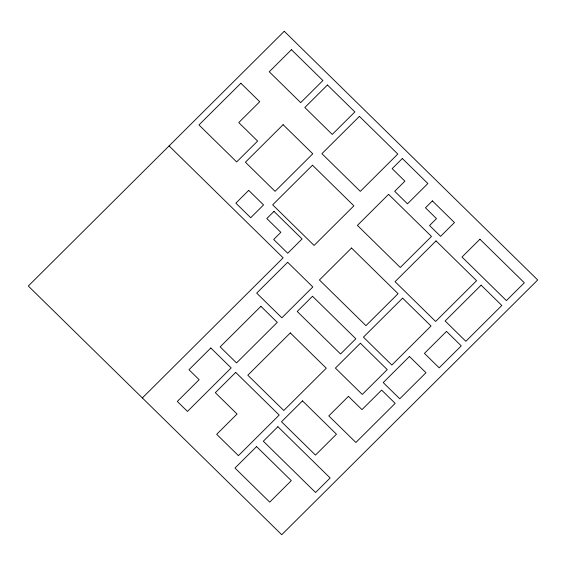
<?xml version="1.0" encoding="UTF-8"?>
<svg xmlns="http://www.w3.org/2000/svg" width="566" height="566" viewBox="0 0 566 566"><rect width="100%" height="100%" fill="white"/><g stroke="black" fill="none" stroke-linecap="round" stroke-linejoin="round"><path stroke-width="0.85" d="M142.349 397.94L283.127 257.827L169.078 145.915M284.259 31.279L28.3 286.028L281.741 534.721L537.7 279.972L284.259 31.279M240.875 83.23L198.963 124.945L236.659 161.933L257.615 141.076L238.767 122.581L259.723 101.724L240.875 83.23M291.448 49.681L269.253 71.776L300.695 102.63L322.896 80.535L291.448 49.681M283.113 124.683L245.403 162.216L275.069 191.329L312.786 153.796L283.113 124.683M327.445 84.999L304.826 107.505L332.249 134.418L354.868 111.905L327.445 84.999M248.707 190.367L235.866 203.152L250.71 217.712L263.551 204.934L248.707 190.367M359.417 116.37L321.92 153.683L360.309 191.358L397.806 154.044L359.417 116.37M312.496 165.208L272.685 204.821L314.08 245.439L353.884 205.826L312.496 165.208M273.986 211.401L266.805 218.547L280.849 232.329L273.675 239.475L287.719 253.257L302.074 238.965L273.986 211.401M287.67 262.291L256.695 293.117L281.868 317.816L312.842 286.983L287.67 262.291M210.821 347.984L188.98 369.718L199.147 379.701L177.307 401.435L187.473 411.411L231.154 367.935L210.821 347.984M402.348 158.501L392.16 168.647L404.909 181.162L394.721 191.301L407.47 203.817L427.861 183.533L402.348 158.501M260.905 306.319L220.153 346.88L236.524 362.94L277.276 322.387L260.905 306.319M388.58 194.357L357.401 225.388L400.296 267.477L431.476 236.446L388.58 194.357M351.536 248.028L319.422 279.986L365.961 325.655L398.075 293.69L351.536 248.028M235.704 372.4L215.313 392.684L237.062 414.022L216.679 434.306L238.42 455.644L279.187 415.069L235.704 372.4M312.51 296.266L297.221 311.477L340.555 353.991L355.837 338.779L312.51 296.266M290.316 332.914L247.816 375.208L283.778 410.499L326.278 368.204L290.316 332.914M432.374 200.895L425.455 207.786L436.492 218.618L429.573 225.509L440.61 236.34L454.456 222.565L432.374 200.895M436.025 240.911L395.068 281.67L435.615 321.46L476.572 280.701L436.025 240.911M402.617 298.155L363.429 337.159L391.835 365.035L431.03 326.023L402.617 298.155M256.554 446.581L234.982 468.047L269.713 502.127L291.285 480.661L256.554 446.581M302.492 400.862L281.493 421.762L315.467 455.099L336.466 434.2L302.492 400.862M360.386 343.244L335.412 368.091L362.275 394.452L387.243 369.598L360.386 343.244M277.885 426.707L263.317 441.211L315.573 492.491L330.148 477.987L277.885 426.707M479.918 239.206L462.005 257.035L506.407 300.603L524.321 282.774L479.918 239.206M348.444 396.363L328.796 415.918L355.873 442.478L395.167 403.367L381.633 390.087L361.985 409.642L348.444 396.363M409.444 356.488L383.232 382.581L399.759 398.797L425.972 372.711L409.444 356.488M481.114 285.158L445.131 320.972L465.839 341.291L501.823 305.477L481.114 285.158M446.51 331.4L424.436 353.375L439.166 367.836L461.248 345.861L446.51 331.4"/></g></svg>
